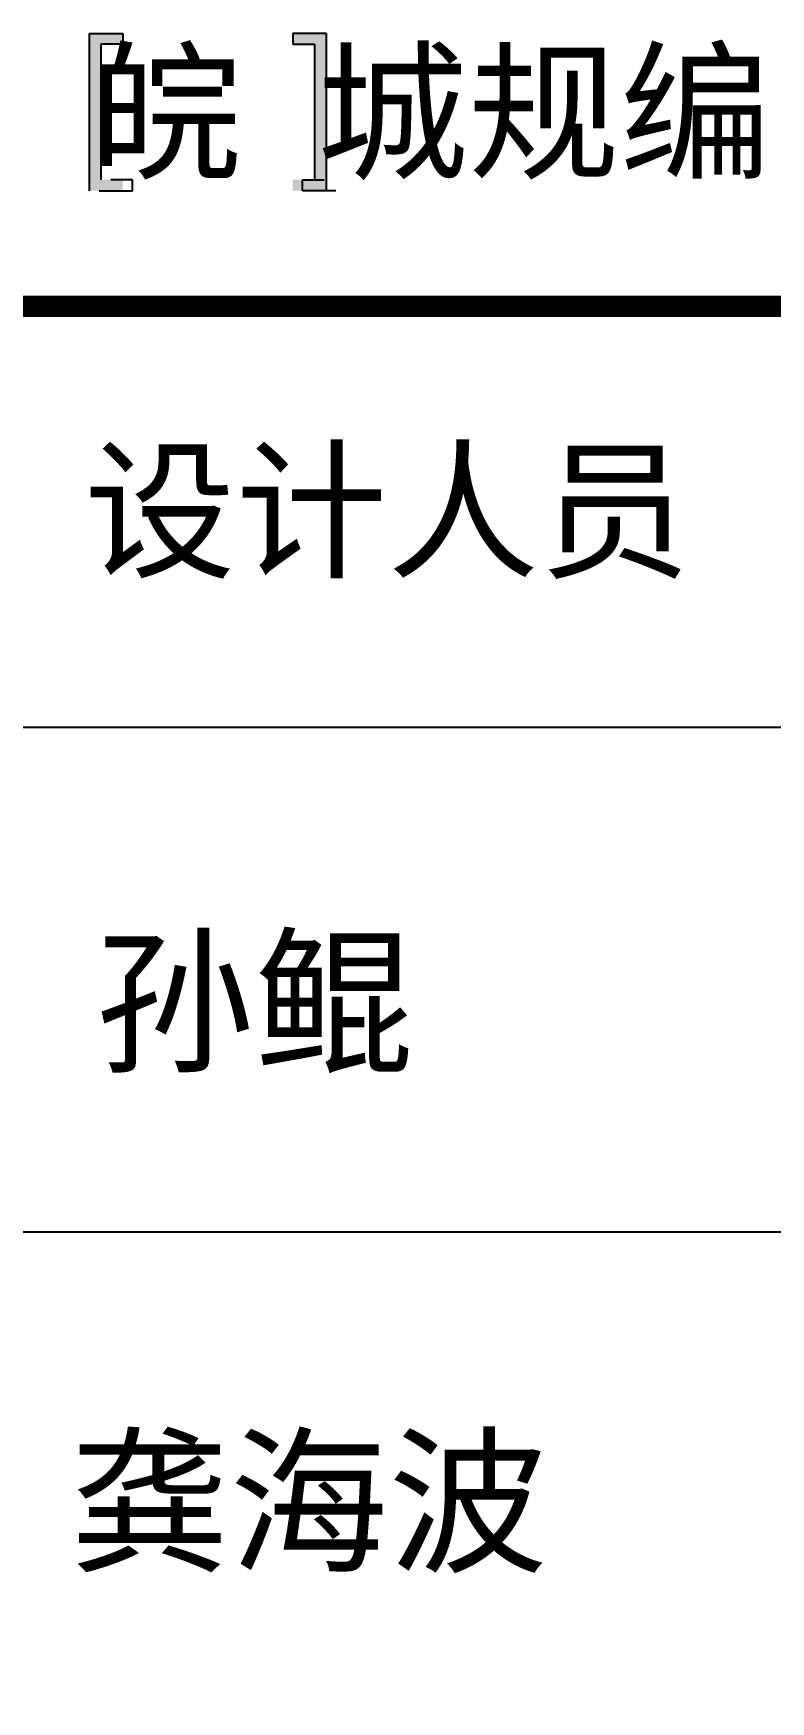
# Model space of a CAD drawing. Extents: x -17471 to 313636, y -71590 to 757901.
# Drawn here: x 308812 to 310557, y 117936 to 121885 of the extents above; entities that cross this region are included whole.
import ezdxf

# ---------------------------------------------------------------- set-up
doc = ezdxf.new("R2010")
doc.units = 0
doc.header["$LTSCALE"] = 1000
doc.header["$MEASUREMENT"] = 0
doc.layers.add('1505', color=2, linetype='Continuous')
doc.layers.add('图框', color=7, linetype='Continuous')
doc.styles.add('STYLE-黑体', font='simhei.ttf')
doc.styles.add('黑体', font='simhei.ttf', dxfattribs={"width": 0.6, "height": 4.3})

# ---------------------------------------------------------------- blocks, each defined once
blk = doc.blocks.new('A$C12B23ACB')
at = {"layer": '图框', "color": 4, "style": 'STYLE-黑体'}
for s, p in [('孙鲲', (508.8, -1183)), ('龚海波', (420.2, -2956.9))]:
    blk.add_text(s, height=414.14, dxfattribs=at).set_placement(p)
blk = doc.blocks.new('结构图签1')
at = {"layer": '图框'}
for points in [[(336107.1, 50269.3), (336158.4, 50269.3), (336158.4, 50294.9), (336134.7, 50294.9), (336079.5, 50294.9), (336079.5, 49922.5), (336134.7, 49922.5), (336158.4, 49922.5), (336158.4, 49948.2), (336107.1, 49948.2)], [(336612.1, 49948.2), (336560.8, 49948.2), (336560.8, 49922.5), (336584.5, 49922.5), (336639.7, 49922.5), (336639.7, 50294.9), (336584.5, 50294.9), (336560.8, 50294.9), (336560.8, 50269.3), (336612.1, 50269.3)]]:
    blk.add_hatch(color=4, dxfattribs=at).paths.add_polyline_path(points)
at = {"layer": '图框', "color": 4}
for p, q in [((336079.5, 50294.9), (336134.7, 50294.9)), ((336079.5, 50294.9), (336079.5, 49922.5)), ((336134.7, 50294.9), (336158.4, 50294.9)), ((336158.4, 50294.9), (336158.4, 50269.3)), ((336584.5, 50294.9), (336560.8, 50294.9)), ((336560.8, 50294.9), (336560.8, 50269.3)), ((336639.7, 50294.9), (336584.5, 50294.9)), ((336639.7, 50294.9), (336639.7, 49922.5)), ((336158.4, 50269.3), (336107.1, 50269.3)), ((336107.1, 50269.3), (336107.1, 49948.2)), ((336560.8, 50269.3), (336612.1, 50269.3)), ((336612.1, 50269.3), (336612.1, 49948.2)), ((336102.5, 49922.5), (336157.7, 49922.5)), ((336181.4, 49948.2), (336130.1, 49948.2)), ((336157.7, 49922.5), (336181.4, 49922.5)), ((336181.4, 49922.5), (336181.4, 49948.2)), ((336583.8, 49922.5), (336583.8, 49948.2)), ((336583.8, 49948.2), (336635.1, 49948.2)), ((336607.5, 49922.5), (336583.8, 49922.5)), ((336662.7, 49922.5), (336607.5, 49922.5))]:
    blk.add_line(p, q, dxfattribs=at)
at = {"layer": '图框', "color": 0}
for p, q in [((333761.4, 48652.6), (339770.6, 48652.6)), ((333761.4, 48652.6), (339770.6, 48652.6)), ((333761.4, 47457.4), (339770.6, 47457.4))]:
    blk.add_line(p, q, dxfattribs=at)
at = {"layer": '图框', "color": 0, "const_width": 50}
blk.add_lwpolyline([(333761.4, 49648.6), (339770.6, 49648.6), (339770.6, 39489.4), (333761.4, 39489.4)], close=True, dxfattribs=at)
at = {"layer": '1505', "xscale": 0.667, "yscale": 0.667, "zscale": 0.667}
blk.add_blockref('A$C12B23ACB', (335753.4, 48652.6), dxfattribs=at)
at = {"layer": '图框', "color": 4, "style": '黑体'}
blk.add_text('证书编号：皖 城规编(162037)', height=262.944, dxfattribs=at).set_placement((334286.4, 49977))
at = {"layer": '图框', "color": 0, "style": 'STYLE-黑体'}
blk.add_text('设计人员', height=262.94, dxfattribs=at).set_placement((336067.2, 49033.4))

msp = doc.modelspace()

# ---------------------------------------------------------------- block references
msp.add_blockref('结构图签1', (-27134.7, 71590.1))

doc.saveas('drawing.dxf')
